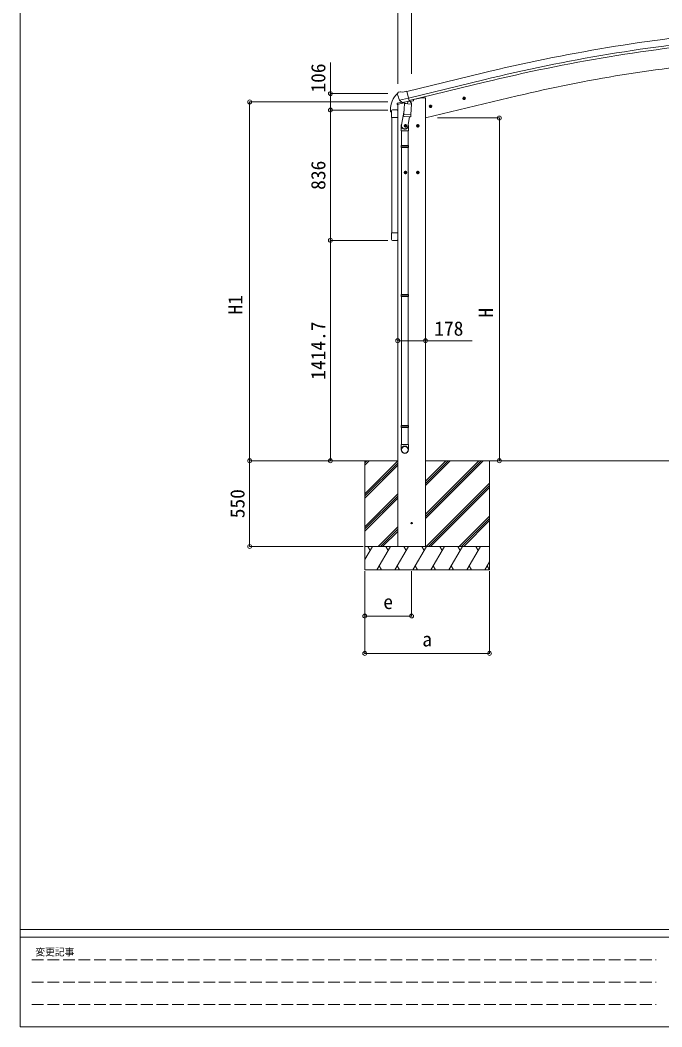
# Model space of a CAD drawing. Units: millimetres at full size. Extents: x -6988 to 7066, y -4877 to 4823.
# Drawn here: x -6988 to -2873, y -4877 to 1584 of the extents above; entities that cross this region are included whole.
import ezdxf
from ezdxf.enums import TextEntityAlignment as Align

# ---------------------------------------------------------------- set-up
doc = ezdxf.new("R2010")
doc.units = ezdxf.units.MM
doc.header["$LTSCALE"] = 25
doc.header["$PDMODE"] = 32
doc.header["$PDSIZE"] = 25
doc.linetypes.add('DASHED3', pattern=[4, 3, -1])
for name, color, linetype, lineweight in [('0-0_0', 7, 'Continuous', 9), ('0-1_本体', 4, 'Continuous', 9), ('0-2_部品', 7, 'Continuous', 9), ('0-A_寸法', 6, 'Continuous', 9), ('1-1_GLASS', 4, 'Continuous', 9), ('1-2_GLASS_SEAL', 7, 'Continuous', 9), ('1-A', 6, 'Continuous', 9), ('F-0_240', 7, 'Continuous', 9)]:
    doc.layers.add(name, color=color, linetype=linetype, lineweight=lineweight)
doc.styles.add('ＭＳ ゴシック', font='')
doc.styles.get('ＭＳ ゴシック').set_extended_font_data('MS Gothic')

msp = doc.modelspace()

# ---------------------------------------------------------------- linework, layer by layer
at = {"layer": '0-0_0'}
for p, q in [((-5163.5, -1244.4), (-4566.62, -1244.4)), ((-4777.62, -1271.73), (-4750.23, -1244.35)), ((-4777.62, -1257.59), (-4764.38, -1244.35)), ((-4777.62, -1244.4), (-4777.62, -1944.35)), ((-4777.62, -1455.58), (-4566.62, -1244.58)), ((-4777.62, -1469.72), (-4566.62, -1258.72)), ((-4777.62, -1483.86), (-4566.62, -1272.86)), ((-4388.62, -1615.36), (-4017.6, -1244.35)), ((-4388.62, -1587.08), (-4045.89, -1244.35)), ((-4388.62, -1601.22), (-4031.74, -1244.35)), ((-4388.62, -1403.23), (-4229.73, -1244.35)), ((-4388.62, -1389.09), (-4243.88, -1244.35)), ((-4388.62, -1374.95), (-4258.02, -1244.35)), ((-4388.62, -1244.4), (-559.07, -1244.4)), ((-3977.62, -1244.35), (-3977.62, -1944.35)), ((-4383.76, -1794.35), (-3977.62, -1388.21)), ((-4369.62, -1794.35), (-3977.62, -1402.35)), ((-4355.47, -1794.35), (-3977.62, -1416.5)), ((-4777.62, -1667.71), (-4566.62, -1456.71)), ((-4777.62, -1681.85), (-4566.62, -1470.85)), ((-4777.62, -1695.99), (-4566.62, -1485)), ((-4171.63, -1794.35), (-3977.62, -1600.34)), ((-4157.48, -1794.35), (-3977.62, -1614.48)), ((-4692.13, -1794.35), (-4566.62, -1668.84)), ((-4143.34, -1794.35), (-3977.62, -1628.63)), ((-4677.98, -1794.35), (-4566.62, -1682.98)), ((-4663.84, -1794.35), (-4566.62, -1697.13)), ((-3977.62, -1794.35), (-4777.62, -1794.35)), ((-4777.62, -1878.18), (-4729.22, -1794.35)), ((-4744.22, -1820.33), (-4759.22, -1794.35)), ((-4700.35, -1944.35), (-4613.75, -1794.35)), ((-4628.75, -1820.33), (-4643.75, -1794.35)), ((-4584.88, -1944.35), (-4498.28, -1794.35)), ((-4388.62, -1794.35), (-4566.62, -1794.35)), ((-4513.28, -1820.33), (-4528.28, -1794.35)), ((-4469.41, -1944.35), (-4382.81, -1794.35)), ((-4397.81, -1820.33), (-4412.81, -1794.35)), ((-4353.94, -1944.35), (-4267.34, -1794.35)), ((-4282.34, -1820.33), (-4297.34, -1794.35)), ((-4238.47, -1944.35), (-4151.87, -1794.35)), ((-4181.87, -1794.35), (-4166.87, -1820.33)), ((-4123, -1944.35), (-4036.4, -1794.35)), ((-4051.4, -1820.33), (-4066.4, -1794.35)), ((-4685.35, -1918.37), (-4670.35, -1944.35)), ((-4569.88, -1918.37), (-4554.88, -1944.35)), ((-4454.41, -1918.37), (-4439.41, -1944.35)), ((-4338.94, -1918.37), (-4323.94, -1944.35)), ((-4223.47, -1918.37), (-4208.47, -1944.35)), ((-4108, -1918.37), (-4093, -1944.35)), ((-4007.53, -1944.35), (-3977.62, -1892.54)), ((-3992.53, -1918.37), (-3977.62, -1944.2)), ((-4777.62, -1944.35), (-3977.62, -1944.35))]:
    msp.add_line(p, q, dxfattribs=at)
msp.add_circle((-4477.62, -1644.35), 5, dxfattribs=at)
at = {"layer": '0-1_本体'}
for p, q in [((-4507.15, 1125.79), (-4024.27, 1243.28)), ((-4497.07, 1083.83), (-4014.06, 1201.3)), ((-4493.14, 1067.45), (-4010.08, 1184.94)), ((-4566.62, -1794.35), (-4566.62, 1042.21)), ((-4464.63, 1073.16), (-4412.62, 1085.65)), ((-4388.62, 1085.65), (-4412.62, 1085.65)), ((-4388.62, 1085.65), (-4388.62, -1794.35)), ((-3800.54, 1096.84), (-4388.59, 955.66))]:
    msp.add_line(p, q, dxfattribs=at)
at = {"layer": '0-1_本体', "color": 6}
msp.add_line((-4388.62, -473.96), (-4566.62, -473.96), dxfattribs=at)
at = {"layer": '0-1_本体'}
for centre, radius, start, end in [((-1411.69, -9498.6), 11054.98, 95.16866, 103.66973), ((-1411.69, -9498.6), 11011.82, 95.16974, 103.66973), ((-1411.69, -9498.6), 10994.98, 95.16974, 103.66973), ((-1645.52, -7898.86), 9250.23, 94.95525, 103.47191)]:
    msp.add_arc(centre, radius, start, end, dxfattribs=at)
at = {"layer": '0-2_部品'}
for p, q in [((-4568.6, 1110.22), (-4568.33, 1109.07)), ((-4564.39, 1118.79), (-4568.24, 1112.5)), ((-4561.29, 1121.04), (-4548.11, 1124.21)), ((-4533.55, 1121.53), (-4546.81, 1124.23)), ((-4533.55, 1121.53), (-4507.62, 1127.76)), ((-4569.18, 1041.59), (-4526.16, 1051.92)), ((-4569.18, 1048.48), (-4569.18, 1041.59)), ((-4540.72, 1057.68), (-4566.88, 1051.4)), ((-4554.55, 1069.91), (-4497.04, 1083.72)), ((-4537.7, 1055), (-4554.08, 1069.49)), ((-4534.99, 1054.43), (-4527.47, 1056.24)), ((-4534.15, 1054.54), (-4532.62, 1054.91)), ((-4532.62, 1054.91), (-4495.92, 1063.72)), ((-4530.79, 1054.68), (-4530.84, 1053.94)), ((-4530.08, 1052.9), (-4504.27, 1046.46)), ((-4523.16, 1047.55), (-4527.84, 980.72)), ((-4477.48, 1044.36), (-4523.16, 1047.55)), ((-4521.39, 1050.73), (-4521.62, 1047.44)), ((-4501.87, 1061.9), (-4502.89, 1047.29)), ((-4495.92, 1063.72), (-4494.39, 1064.09)), ((-4492.84, 1066.19), (-4491.89, 1066.13)), ((-4491.89, 1066.13), (-4478.58, 1050.81)), ((-4487.59, 1061.18), (-4468.46, 1065.77)), ((-4482.15, 977.52), (-4477.48, 1044.36)), ((-4478.58, 1050.81), (-4479.02, 1044.47)), ((-4464.63, 1074.39), (-4464.63, 1070.63)), ((-4360.49, 1035.83), (-4362.62, 1028.64)), ((-4353.19, 1037.58), (-4360.49, 1035.83)), ((-4352.99, 1020.66), (-4357.65, 1040.11)), ((-4348.02, 1032.14), (-4353.19, 1037.58)), ((-4151.11, 1079.41), (-4131.66, 1084.08)), ((-4146.55, 1087.19), (-4148.68, 1080)), ((-4139.25, 1088.95), (-4146.55, 1087.19)), ((-4139.05, 1072.02), (-4143.72, 1091.47)), ((-4134.09, 1083.5), (-4139.25, 1088.95)), ((-4136.22, 1076.3), (-4134.09, 1083.5)), ((-4526.11, 1005.48), (-4542.02, 909.31)), ((-4528.7, 968.25), (-4527.82, 980.71)), ((-4482.15, 977.52), (-4527.84, 980.72)), ((-4482.16, 977.52), (-4483.05, 964.83)), ((-4365.04, 1028.05), (-4345.6, 1032.72)), ((-4350.15, 1024.94), (-4348.02, 1032.14)), ((-4544.17, 872.15), (-4544.17, 906.5)), ((-4528.3, 966.89), (-4528.3, 966.89)), ((-4507.62, 905.41), (-4527.62, 905.41)), ((-4526.85, 966.11), (-4485.16, 963.2)), ((-4517.62, 912.91), (-4524.12, 909.16)), ((-4524.12, 909.16), (-4524.12, 901.66)), ((-4517.62, 895.41), (-4517.62, 915.41)), ((-4511.12, 909.16), (-4517.62, 912.91)), ((-4490.58, 963.58), (-4501.32, 899.99)), ((-4498.17, 906.81), (-4498.17, 872.15)), ((-4427.62, 905.41), (-4447.62, 905.41)), ((-4437.62, 912.91), (-4444.12, 909.16)), ((-4444.12, 909.16), (-4444.12, 901.66)), ((-4437.62, 895.41), (-4437.62, 915.41)), ((-4431.12, 909.16), (-4437.62, 912.91)), ((-4498.17, 872.15), (-4544.17, 872.15)), ((-4542.17, 872.15), (-4542.17, 778.15)), ((-4524.12, 901.66), (-4517.62, 897.9)), ((-4500.17, 872.15), (-4500.17, 778.15)), ((-4444.12, 901.66), (-4437.62, 897.9)), ((-4544.17, 776.15), (-4543.17, 778.15)), ((-4498.17, 776.15), (-4544.17, 776.15)), ((-4499.17, 778.15), (-4543.17, 778.15)), ((-4498.17, 776.15), (-4499.17, 778.15)), ((-4498.17, 776.15), (-4498.17, 768.15)), ((-4498.17, 768.15), (-4544.17, 768.15)), ((-4499.17, 766.15), (-4543.17, 766.15)), ((-4542.17, 766.15), (-4542.17, -178.04)), ((-4500.17, 766.15), (-4500.17, -178.04)), ((-4498.17, 768.15), (-4499.17, 766.15)), ((-4507.62, 605.41), (-4527.62, 605.41)), ((-4517.62, 612.91), (-4524.12, 609.16)), ((-4524.12, 609.16), (-4524.12, 601.66)), ((-4524.12, 601.66), (-4517.62, 597.9)), ((-4517.62, 595.41), (-4517.62, 615.41)), ((-4511.12, 609.16), (-4517.62, 612.91)), ((-4427.62, 605.41), (-4447.62, 605.41)), ((-4437.62, 612.91), (-4444.12, 609.16)), ((-4444.12, 609.16), (-4444.12, 601.66)), ((-4444.12, 601.66), (-4437.62, 597.9)), ((-4437.62, 595.41), (-4437.62, 615.41)), ((-4431.12, 609.16), (-4437.62, 612.91)), ((-4544.17, -180.04), (-4543.17, -178.04)), ((-4498.17, -180.04), (-4544.17, -180.04)), ((-4498.17, -188.04), (-4544.17, -188.04)), ((-4499.17, -178.04), (-4543.17, -178.04)), ((-4499.17, -190.04), (-4543.17, -190.04)), ((-4542.17, -190.04), (-4542.17, -1018.22)), ((-4500.17, -190.04), (-4500.17, -1018.22)), ((-4498.17, -180.04), (-4499.17, -178.04)), ((-4498.17, -188.04), (-4499.17, -190.04)), ((-4498.17, -180.04), (-4498.17, -188.04)), ((-4544.17, -1020.22), (-4543.17, -1018.22)), ((-4498.17, -1020.22), (-4544.17, -1020.22)), ((-4498.17, -1028.22), (-4544.17, -1028.22)), ((-4499.17, -1018.22), (-4543.17, -1018.22)), ((-4499.17, -1030.22), (-4543.17, -1030.22)), ((-4542.17, -1030.22), (-4542.17, -1140.23)), ((-4500.17, -1030.22), (-4500.17, -1140.23)), ((-4498.17, -1020.22), (-4499.17, -1018.22)), ((-4498.17, -1028.22), (-4499.17, -1030.22)), ((-4498.17, -1020.22), (-4498.17, -1028.22)), ((-4544.17, -1174.37), (-4544.17, -1140.23)), ((-4498.17, -1140.23), (-4544.17, -1140.23)), ((-4498.17, -1174.37), (-4498.17, -1140.23))]:
    msp.add_line(p, q, dxfattribs=at)
for points in [[(-4502.19, 1062.31), (-4492.46, 1064.64), (-4507.62, 1127.76)], [(-4554.82, 1070.49), (-4554.24, 1069.64), (-4554.08, 1069.49)], [(-4502.19, 1062.31), (-4502.42, 1062.16), (-4527.19, 1056.21), (-4527.47, 1056.24)], [(-4148.68, 1080), (-4143.52, 1074.55), (-4136.22, 1076.3)], [(-4362.62, 1028.64), (-4357.45, 1023.19), (-4350.15, 1024.94)], [(-4517.62, 897.9), (-4511.12, 901.66), (-4511.12, 909.16)], [(-4437.62, 897.9), (-4431.12, 901.66), (-4431.12, 909.16)], [(-4544.17, 776.15), (-4544.17, 768.15), (-4543.17, 766.15)], [(-4517.62, 597.9), (-4511.12, 601.66), (-4511.12, 609.16)], [(-4437.62, 597.9), (-4431.12, 601.66), (-4431.12, 609.16)], [(-4544.17, -180.04), (-4544.17, -188.04), (-4543.17, -190.04)], [(-4544.17, -1020.22), (-4544.17, -1028.22), (-4543.17, -1030.22)]]:
    msp.add_lwpolyline(points, dxfattribs=at)
for centre, radius in [((-4355.32, 1030.39), 8.5), ((-4355.32, 1030.39), 7.7), ((-4355.32, 1030.39), 6.5), ((-4141.39, 1081.75), 8.5), ((-4141.39, 1081.75), 7.7), ((-4141.39, 1081.75), 6.5), ((-4517.62, 905.41), 8.5), ((-4517.62, 905.41), 7.7), ((-4517.62, 905.41), 6.5), ((-4437.62, 905.41), 8.5), ((-4437.62, 905.41), 7.7), ((-4437.62, 905.41), 6.5), ((-4517.62, 605.41), 8.5), ((-4517.62, 605.41), 7.7), ((-4517.62, 605.41), 6.5), ((-4437.62, 605.41), 8.5), ((-4437.62, 605.41), 7.7), ((-4437.62, 605.41), 6.5)]:
    msp.add_circle(centre, radius, dxfattribs=at)
at = {"layer": '0-2_部品', "color": 4}
msp.add_circle((-4477.62, -1644.35), 4.5, dxfattribs=at)
at = {"layer": '0-2_部品'}
for centre, radius, start, end in [((-4371.52, 1156.32), 202.4, 193.5, 205.09125), ((-4560.12, 1116.18), 5, 103.5, 148.5), ((-4547.41, 1121.29), 3, 78.5, 103.5), ((-4566.18, 1048.48), 3, 103.5, 180), ((-4534.27, 1055.03), 0.5, 248.23754, 283.5), ((-4531.28, 1054.72), 0.5, 356, 103.5), ((-4529.84, 1053.87), 1, 176, 256), ((-4503.91, 1047.43), 1.03, 250.03897, 351.96569), ((-4501.27, 1061.81), 0.604, 100.59842, 172.20595), ((-4494.51, 1064.57), 0.5, 283.5, 318.76246), ((-4469.63, 1070.63), 5, 283.5, 0), ((-4514.17, 906.5), 30, 177.45142, 180), ((-4526.76, 968.08), 1.95, 175.04017, 217.47766), ((-4526.71, 968.11), 2, 217.40962, 266), ((-4485.02, 965.19), 2, 266, 349.46843)]:
    msp.add_arc(centre, radius, start, end, dxfattribs=at)
for centre, major_axis, ratio, start_param, end_param in [((-4565.68, 1110.93), (-1.57, -2.57), 0.99628, 4.712389, 5.4996506), ((-4535.71, 1057.26), (-0.73, -2.92), 0.997631, 5.8041905, 6.6006116), ((-4535.65, 1057.48), (2.63, 3.16), 0.650902, 4.0958226, 4.1686332), ((-4535.69, 1057.36), (-0.73, -2.92), 0.997631, 0.3902369, 0.4789948), ((-4521.17, 906.81), (23, 0), 0.996195, 2.5560258, 6.5663028), ((-4521.17, 906.81), (21, 0), 0.996195, 2.9349147, 5.9512394), ((-4521.17, -1172.62), (-23, 0), 0.996195, 3.1415927, 6.2831853), ((-4521.17, -1174.37), (-23, 0), 0.996195, 3.1415927, 6.2831853), ((-4521.17, -1174.37), (0, -23.43), 0.981806, 4.712389, 7.8539816)]:
    msp.add_ellipse(centre, major_axis=major_axis, ratio=ratio, start_param=start_param, end_param=end_param, dxfattribs=at)
msp.add_ellipse((-4521.17, -1174.37), major_axis=(21, 0), ratio=0.996195, dxfattribs=at)
at = {"layer": '0-A_寸法'}
for p, q in [((-4566.62, 1787.39), (-4566.62, 1175.16)), ((-4477.62, 1787.39), (-4477.62, 1239.54)), ((-4998.09, 1112.27), (-4998.09, 1312.27)), ((-5516.19, 1058.65), (-4629.93, 1058.65)), ((-5516.19, -1244.35), (-5516.19, 1058.65)), ((-3914.82, 955.65), (-4311.93, 955.65)), ((-3914.82, -1244.35), (-3914.82, 955.65)), ((-4388.62, -473.96), (-4088.62, -473.96)), ((-5516.19, -1244.35), (-4788.08, -1244.35)), ((-5516.19, -1794.35), (-5516.19, -1244.35)), ((-5516.19, -1794.35), (-4788.08, -1794.35)), ((-4777.87, -2480.71), (-4777.87, -1951.77)), ((-4777.87, -2240.74), (-4777.87, -1951.77)), ((-4477.62, -2240.74), (-4477.62, -1951.77)), ((-3977.87, -2480.71), (-3977.87, -1951.77)), ((-4477.62, -2240.74), (-4777.87, -2240.74)), ((-4777.87, -2480.71), (-3977.87, -2480.71))]:
    msp.add_line(p, q, dxfattribs=at)
for p in [(-5516.19, 1058.65), (-3914.82, 955.65), (-4566.62, -473.96), (-4388.62, -473.96), (-5516.19, -1244.35), (-3914.82, -1244.35), (-5516.19, -1794.35), (-4777.87, -2240.74), (-4477.62, -2240.74), (-4777.87, -2480.71), (-3977.87, -2480.71)]:
    msp.add_point(p, dxfattribs=at)
at = {"layer": '1-1_GLASS'}
for p, q in [((-4604.62, 957.87), (-4604.62, 318.87)), ((-4566.62, 957.87), (-4566.62, 318.87)), ((-4604.62, 857.87), (-4604.62, 218.87)), ((-4566.62, 218.87), (-4566.62, 857.87))]:
    msp.add_line(p, q, dxfattribs=at)
at = {"layer": '1-2_GLASS_SEAL'}
for p, q in [((-4613.12, 1006.35), (-4613.12, 994.6)), ((-4612.62, 994.1), (-4606.36, 994.1)), ((-4605.86, 1001.36), (-4605.86, 994.6)), ((-4605.62, 957.87), (-4605.62, 1001.57)), ((-4600.12, 1007.07), (-4571.12, 1007.07)), ((-4599.86, 1007.36), (-4566.62, 1007.36)), ((-4565.62, 1001.57), (-4565.62, 957.87)), ((-4565.62, 957.87), (-4605.62, 957.87)), ((-4605.62, 218.87), (-4605.62, 175.17)), ((-4600.12, 169.67), (-4571.12, 169.67))]:
    msp.add_line(p, q, dxfattribs=at)
msp.add_lwpolyline([(-4565.62, 175.17), (-4565.62, 218.87), (-4605.62, 218.87)], dxfattribs=at)
for centre, radius, start, end in [((-4460.86, 1006.35), 152.26, 135.14293, 180), ((-4564.37, 1108.38), 6.95, 110.13068, 129.45641), ((-4612.62, 994.6), 0.5, 180, 270), ((-4606.36, 994.6), 0.5, 270, 0), ((-4599.86, 1001.36), 6, 90, 180), ((-4600.12, 1001.57), 5.5, 90, 180), ((-4571.12, 1001.57), 5.5, 0, 90), ((-4600.12, 175.17), 5.5, 180, 270), ((-4571.12, 175.17), 5.5, 270, 0)]:
    msp.add_arc(centre, radius, start, end, dxfattribs=at)
at = {"layer": '1-A'}
for p, q in [((-4998.09, 1112.27), (-4629.93, 1112.27)), ((-4998.09, 1112.27), (-4998.09, 1006.27)), ((-4998.09, 1006.27), (-4629.93, 1006.27)), ((-4998.09, 1006.27), (-4998.09, 170.27)), ((-4998.09, -1244.4), (-4998.09, 170.27)), ((-4998.09, 170.27), (-4629.93, 170.27)), ((-4998.09, -1244.4), (-4629.93, -1244.4))]:
    msp.add_line(p, q, dxfattribs=at)
for p in [(-4998.09, 1112.27), (-4998.09, 1006.27), (-4998.09, 170.27), (-4998.09, -1244.4)]:
    msp.add_point(p, dxfattribs=at)
at = {"layer": 'F-0_240', "color": 5}
for p, q in [((-6987.88, 4822.79), (-6987.88, -4877.21)), ((-6987.88, -4252.21), (6712.12, -4252.21)), ((-6987.88, -4302.21), (4489.82, -4302.21)), ((-6987.88, -4877.21), (6712.12, -4877.21))]:
    msp.add_line(p, q, dxfattribs=at)
at = {"layer": 'F-0_240', "color": 4, "linetype": 'DASHED3'}
for p, q in [((-6912.88, -4445.96), (-2910.18, -4445.96)), ((-6912.88, -4589.71), (-2910.18, -4589.71)), ((-6912.88, -4733.46), (-2910.18, -4733.46))]:
    msp.add_line(p, q, dxfattribs=at)

# ---------------------------------------------------------------- texts
at = {"layer": '0-A_寸法', "color": 7, "style": 'ＭＳ ゴシック'}
for s, p in [('H1', (-5534.69, -305.35)), ('H', (-3927.32, -325.6)), ('550', (-5521.19, -1613.1))]:
    msp.add_text(s, height=91.64, rotation=90, dxfattribs=at).set_placement(p, align=Align.BOTTOM_LEFT)
for s, p in [('178', (-4332.37, -468.96)), ('e', (-4659.12, -2223.24)), ('a', (-4409.12, -2463.21))]:
    msp.add_text(s, height=91.64, dxfattribs=at).set_placement(p, align=Align.BOTTOM_LEFT)
at = {"layer": '1-A', "color": 7, "style": 'ＭＳ ゴシック'}
for s, p in [('106', (-5003.09, 1118.52)), ('836', (-5003.09, 494.52)), ('1414.7', (-5003.09, -724.57))]:
    msp.add_text(s, height=91.64, rotation=90, dxfattribs=at).set_placement(p, align=Align.BOTTOM_LEFT)
at = {"layer": 'F-0_240', "style": 'ＭＳ ゴシック'}
msp.add_text('変更記事', height=45.82, dxfattribs=at).set_placement((-6890.19, -4433.46), align=Align.BOTTOM_LEFT)

doc.saveas('drawing.dxf')
